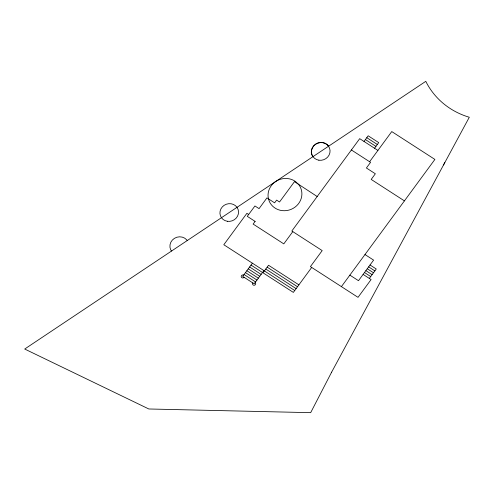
<?xml version="1.0" encoding="UTF-8"?>
<svg xmlns="http://www.w3.org/2000/svg" width="494" height="494" viewBox="0 0 494 494"><rect width="100%" height="100%" fill="white"/><g stroke="black" fill="none" stroke-linecap="round" stroke-linejoin="round"><path stroke-width="0.74" d="M443.495 164.971L444.81 162.594M317.179 196.526L294.486 181.638L279.53 201.99L276.621 200.113L274.621 202.836L266.951 197.89L259.06 208.629L254.941 205.973L247.266 216.341L255.095 221.392M255.151 221.318L253.126 224.072L283.797 243.875L292.8 231.624M252.397 263.197L242.702 276.393L254.206 283.815L263.901 270.626M364.016 141.451L368.172 135.801L378.713 142.605L374.557 148.256M369.605 161.729L391.761 131.577L434.893 159.42L341.41 286.625M311.695 267.439L293.356 292.399L263.006 272.805L268.545 265.266L298.895 284.859M369.333 278.431L376.261 269.008L370.031 264.982M243.622 275.146L243.344 275.016A1.587 1.488 -21.5 0 0 241.368 275.85A1.587 1.488 -21.5 0 0 241.974 277.764A1.587 1.488 -21.5 0 0 244.061 277.27M366.783 137.684L377.33 144.489M365.399 139.567L375.94 146.372M377.91 150.423L359.7 138.666L291.837 231.007L322.193 250.6L310.417 266.618L358.02 297.345L371.093 279.561L363.102 274.405M351.395 149.972L370.562 162.347L366.406 168.003L375.354 173.777L371.198 179.427L404.425 200.879M364.98 254.546L373.606 260.116L358.49 280.691L349.863 275.121M368.648 266.871L374.872 270.891M367.258 268.755L373.489 272.774M365.875 270.638L372.106 274.658M364.492 272.521L370.722 276.541M248.655 214.458L246.895 213.322L223.807 244.74L294.745 290.509M267.161 267.149L297.512 286.742M265.778 269.032L296.128 288.626M251.014 265.087L262.518 272.509M249.631 266.97L261.128 274.392M248.247 268.853L259.745 276.276M246.858 270.737L258.362 278.165M245.475 272.62L256.979 280.049M244.092 274.51L255.589 281.932M255.12 282.568L255.349 282.766A1.587 1.488 -21.5 0 1 255.225 284.797A1.587 1.488 -21.5 0 1 253.095 284.945A1.587 1.488 -21.5 0 1 252.848 282.939M187.201 240.578L186.689 239.818A9.54 8.935 -21.5 0 0 174.394 238.355A9.54 8.935 -21.5 0 0 170.726 249.871L171.511 251.051M312.85 156.722A9.54 8.935 -21.5 0 1 315.567 144.131A9.54 8.935 -21.5 0 1 328.664 146.162M331.616 372.173L310.677 412.663L148.836 408.983L24.7 349.036L425.791 81.337A76.514 71.673 -21.5 0 0 469.3 117.251L331.616 372.173M298.611 184.453L295.548 181.545A17.08 15.993 -21.5 0 0 276.801 180.81A17.08 15.993 -21.5 0 0 268.137 197.087L269.193 201.132A17.08 15.993 -21.5 0 0 293.14 208.369A17.08 15.993 -21.5 0 0 298.611 184.453M318.865 160.204A9.386 8.793 -21.5 0 0 329.597 148.286A9.386 8.793 -21.5 0 0 313.807 145.835A9.386 8.793 -21.5 0 0 318.865 160.204M227.345 221.287A9.386 8.793 -21.5 0 0 238.077 209.37A9.386 8.793 -21.5 0 0 222.288 206.918A9.386 8.793 -21.5 0 0 227.345 221.287"/></g></svg>
